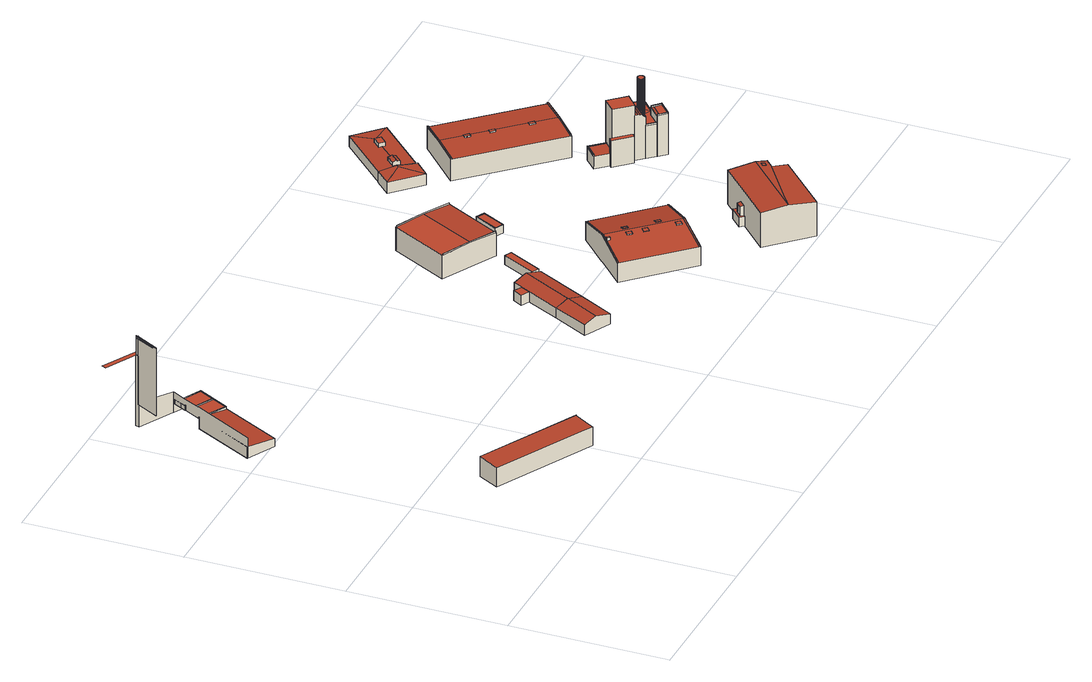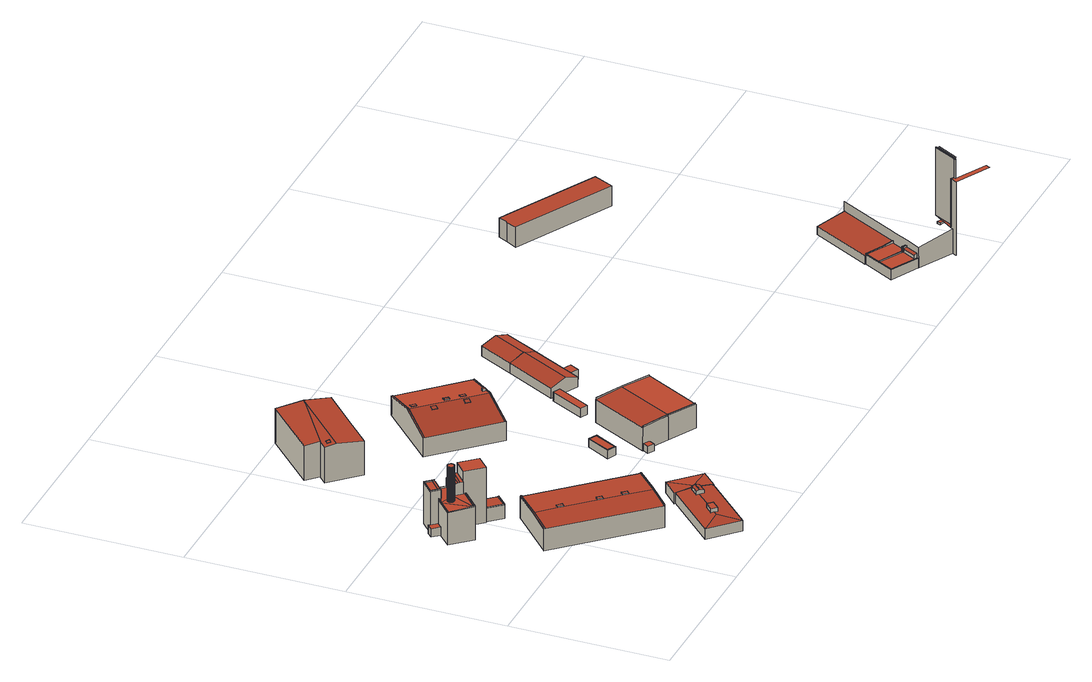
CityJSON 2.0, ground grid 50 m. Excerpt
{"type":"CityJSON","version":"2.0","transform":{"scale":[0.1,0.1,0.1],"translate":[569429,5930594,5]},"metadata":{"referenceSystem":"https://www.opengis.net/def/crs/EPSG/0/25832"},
"CityObjects":{
"building1":{"type":"Building","attributes":{"Grundfläche 2D":"266.003195","Grundhöhe NN":"5.148"},"geometry":[{"type":"Solid","lod":"3","boundaries":[[[[0,1,2,3,4,5,6,7]],[[3,2,1,8,9]],[[1,0,10,8]],[[5,4,3,9,11]],[[7,6,5,11,12]],[[0,7,12,10]],[[11,9,8,10,12]]]],"semantics":{"surfaces":[{"type":"RoofSurface"},{"type":"WallSurface"},{"type":"GroundSurface"}],"values":[[0,1,1,1,1,1,2]]}}]},
"building2":{"type":"Building","attributes":{"Grundfläche 2D":"4232.058276","Grundhöhe NN":"5.344"},"children":["building2-1","building2-2","building2-3","building2-4","building2-5"],"geometry":[{"type":"MultiSurface","lod":"3","boundaries":[[[13,14,15,16]],[[17,18,19,20]],[[21,22,23,24]],[[25,14,13,26,27,28,29]],[[30,31,32,33,34,35,36,29]],[[28,27,37]],[[25,29,25,14]],[[14,25,29,36,35,38,39]],[[14,39,38,40,41,15]],[[29,28,37,30]],[[42,31,30,37,43,44]],[[45,46,47,48,49,50,51,52,53,54,55,56,57,58,59,60,61]],[[43,52,51,44]],[[62,60,59,63]],[[49,48,47,46,45,61,60,62,64]],[[49,64,65,50]],[[64,62,63,65]]],"semantics":{"surfaces":[{"type":"WallSurface"},{"type":"RoofSurface"}],"values":[0,0,0,0,1,1,0,0,0,0,0,0,0,0,1,0,0]}}]},
"building2-1":{"type":"BuildingInstallation","parents":["building2"],"geometry":[{"type":"MultiSurface","lod":"3","boundaries":[[[66,67,68,69]],[[69,68,70,71]],[[66,69,71,72]],[[67,66,72,73]],[[68,67,73,70]]],"semantics":{"surfaces":[{"type":"RoofSurface"},{"type":"WallSurface"}],"values":[0,1,1,1,1]}}]},
"building2-2":{"type":"BuildingInstallation","parents":["building2"],"geometry":[{"type":"MultiSurface","lod":"3","boundaries":[[[74,75,76,77,78,79]],[[80,81,76,75,45]],[[81,82,77,76]],[[83,84,79,78,85]],[[85,78,77,82,86]],[[84,87,74,79]],[[74,87,46,45,75]]],"semantics":{"surfaces":[{"type":"RoofSurface"},{"type":"WallSurface"}],"values":[0,1,1,1,1,1,1]}}]},
"building2-3":{"type":"BuildingInstallation","parents":["building2"],"geometry":[{"type":"MultiSurface","lod":"3","boundaries":[[[88,89,87,84]],[[83,90,88,84]],[[47,89,88,90]],[[89,47,46,87]]],"semantics":{"surfaces":[{"type":"RoofSurface"},{"type":"WallSurface"}],"values":[0,1,1,1]}}]},
"building2-4":{"type":"BuildingInstallation","parents":["building2"],"geometry":[{"type":"MultiSurface","lod":"3","boundaries":[[[91,92,93,94]],[[92,95,96,93]],[[96,95,97,98,99,100]],[[91,60,62,95,92]],[[62,64,97,95]],[[64,49,98,97]],[[98,49,48,99]],[[48,101,100,99]],[[101,102,96,100]],[[96,102,61,94,93]],[[94,61,60,91]]],"semantics":{"surfaces":[{"type":"RoofSurface"},{"type":"WallSurface"}],"values":[0,0,0,1,1,1,1,1,1,1,1]}}]},
"building2-5":{"type":"BuildingInstallation","parents":["building2"],"geometry":[{"type":"MultiSurface","lod":"3","boundaries":[[[103,82,81,104]],[[80,105,104,81]],[[103,104,105,106]],[[82,103,106,86]]],"semantics":{"surfaces":[{"type":"RoofSurface"},{"type":"WallSurface"}],"values":[0,1,1,1]}}]},
"building3":{"type":"Building","attributes":{"Grundfläche 2D":"218.374848","Grundhöhe NN":"5.331"},"geometry":[{"type":"Solid","lod":"3","boundaries":[[[[107,108,109,110,111]],[[108,107,112,113]],[[109,108,113,114]],[[115,111,110,109,114,116]],[[107,111,115,112]],[[116,114,113,112,115]]]],"semantics":{"surfaces":[{"type":"RoofSurface"},{"type":"WallSurface"},{"type":"GroundSurface"}],"values":[[0,1,1,1,1,2]]}}]},
"building4":{"type":"Building","attributes":{"Grundfläche 2D":"310.090909","Grundhöhe NN":"5.518"},"geometry":[{"type":"Solid","lod":"3","boundaries":[[[[117,118,119,120]],[[121,122,123,124,125]],[[126,127,128,129,124,123]],[[130,131,132,122,121]],[[131,133,128,127,134]],[[134,132,131]],[[117,120,135,136]],[[118,117,136,137]],[[119,118,137,138]],[[125,139,140,121]],[[128,141,142,129]],[[139,125,124,129,142]],[[130,121,140,143]],[[133,131,130,143,144]],[[119,138,141,128,133,144,135,120]],[[126,123,122,132,134,127]],[[143,140,139,142,141,138,137,136,135,144]]]],"semantics":{"surfaces":[{"type":"RoofSurface"},{"type":"WallSurface"},{"type":"GroundSurface"}],"values":[[0,0,0,0,0,0,1,1,1,1,1,1,1,1,1,1,2]]}}]},
"building5":{"type":"Building","attributes":{"Grundfläche 2D":"29.406142","Grundhöhe NN":"5.683"},"geometry":[{"type":"Solid","lod":"3","boundaries":[[[[145,146,147,148]],[[149,150,148,147]],[[150,151,145,148]],[[151,152,146,145]],[[152,149,147,146]],[[152,151,150,149]]]],"semantics":{"surfaces":[{"type":"RoofSurface"},{"type":"WallSurface"},{"type":"GroundSurface"}],"values":[[0,1,1,1,1,2]]}}]},
"building6":{"type":"Building","attributes":{"Grundfläche 2D":"418.345920","Grundhöhe NN":"5.760"},"children":["building6-1","building6-2"],"geometry":[{"type":"Solid","lod":"3","boundaries":[[[[153,154,155,156,157,158,159,160,161]],[[156,155,154,153,162,163,164,165]],[[166,167,168,169]],[[169,168,170,171]],[[166,169,171,172]],[[167,166,172,173]],[[159,158,174,175]],[[170,168,167,173,176,153,161,160,159,175,177]],[[163,162,153,176,178]],[[164,163,178,179]],[[174,158,157,156,165,164,179,180]],[[179,178,176,173,172,171,170,177,175,174,180]]]],"semantics":{"surfaces":[{"type":"RoofSurface"},{"type":"WallSurface"},{"type":"GroundSurface"}],"values":[[0,0,0,1,1,1,1,1,1,1,1,2]]}}]},
"building6-1":{"type":"BuildingInstallation","parents":["building6"],"geometry":[{"type":"MultiSurface","lod":"3","boundaries":[[[181,182,183,184]],[[185,181,184,186]],[[165,156,157,186,184,183]],[[157,187,185,186]],[[187,155,188,182,181,185]],[[188,165,183,182]]],"semantics":{"surfaces":[{"type":"RoofSurface"},{"type":"WallSurface"}],"values":[0,0,1,1,1,1]}}]},
"building6-2":{"type":"BuildingInstallation","parents":["building6"],"geometry":[{"type":"MultiSurface","lod":"3","boundaries":[[[189,190,191,192]],[[191,193,194,195,192]],[[162,196,190,189]],[[197,193,191,190,196,154]],[[197,160,194,193]],[[160,161,153,192,195,194]],[[153,162,189,192]]],"semantics":{"surfaces":[{"type":"RoofSurface"},{"type":"WallSurface"}],"values":[0,0,1,1,1,1,1]}}]},
"building7":{"type":"Building","attributes":{"Grundfläche 2D":"633.613702","Grundhöhe NN":"5.443"},"children":["building7-1","building7-2","building7-3","building7-4","building7-5","building7-6","building7-7","building7-8"],"geometry":[{"type":"Solid","lod":"3","boundaries":[[[[198,199,200,201,202,203,204,205,206]],[[207,208,199,198,206,205,209,210]],[[204,203,202,201,211,212]],[[209,205,204,212,213]],[[207,210,209,213,214]],[[215,216,211,201,200,199,208,207,214,217]],[[216,215,217,214,213,212,211]]]],"semantics":{"surfaces":[{"type":"RoofSurface"},{"type":"WallSurface"},{"type":"GroundSurface"}],"values":[[0,0,1,1,1,1,2]]}}]},
"building7-1":{"type":"BuildingInstallation","parents":["building7"],"geometry":[{"type":"MultiSurface","lod":"3","boundaries":[[[218,219,220,221]],[[221,220,222,223]],[[218,221,223,224]],[[219,218,224,225]],[[220,219,225,222]]],"semantics":{"surfaces":[{"type":"RoofSurface"},{"type":"WallSurface"}],"values":[0,1,1,1,1]}}]},
"building7-2":{"type":"BuildingInstallation","parents":["building7"],"geometry":[{"type":"MultiSurface","lod":"3","boundaries":[[[226,227,228,229]],[[229,228,230,231]],[[231,232,226,229]],[[227,226,232,233]],[[233,230,228,227]]],"semantics":{"surfaces":[{"type":"RoofSurface"},{"type":"WallSurface"}],"values":[0,1,1,1,1]}}]},
"building7-3":{"type":"BuildingInstallation","parents":["building7"],"geometry":[{"type":"MultiSurface","lod":"3","boundaries":[[[234,235,236,237]],[[237,236,238,239]],[[239,240,234,237]],[[235,234,240,241]],[[241,238,236,235]]],"semantics":{"surfaces":[{"type":"RoofSurface"},{"type":"WallSurface"}],"values":[0,1,1,1,1]}}]},
"building7-4":{"type":"BuildingInstallation","parents":["building7"],"geometry":[{"type":"MultiSurface","lod":"3","boundaries":[[[242,243,244,245]],[[245,244,246,247]],[[242,245,247,248]],[[243,242,248,249]],[[244,243,249,246]]],"semantics":{"surfaces":[{"type":"RoofSurface"},{"type":"WallSurface"}],"values":[0,1,1,1,1]}}]},
"building7-5":{"type":"BuildingInstallation","parents":["building7"],"geometry":[{"type":"MultiSurface","lod":"3","boundaries":[[[250,251,252,253]],[[253,252,254,255]],[[255,256,250,253]],[[251,250,256,257]],[[252,251,257,254]]],"semantics":{"surfaces":[{"type":"RoofSurface"},{"type":"WallSurface"}],"values":[0,1,1,1,1]}}]},
"building7-6":{"type":"BuildingInstallation","parents":["building7"],"geometry":[{"type":"MultiSurface","lod":"3","boundaries":[[[258,259,260,261]],[[262,258,261,263]],[[209,263,261,260,204,205]],[[262,263,209,210]],[[203,259,258,262,210,206]],[[260,259,203,204]]],"semantics":{"surfaces":[{"type":"RoofSurface"},{"type":"WallSurface"}],"values":[0,0,1,1,1,1]}}]},
"building7-7":{"type":"BuildingInstallation","parents":["building7"],"geometry":[{"type":"MultiSurface","lod":"3","boundaries":[[[264,265,266,267]],[[267,266,268,269]],[[264,267,269,270]],[[265,264,270,271]],[[266,265,271,268]]],"semantics":{"surfaces":[{"type":"RoofSurface"},{"type":"WallSurface"}],"values":[0,1,1,1,1]}}]},
"building7-8":{"type":"BuildingInstallation","parents":["building7"],"geometry":[{"type":"MultiSurface","lod":"3","boundaries":[[[272,273,274,275]],[[273,276,277,278,279,274]],[[201,202,272,275]],[[202,280,198,281,277,276,273,272]],[[281,208,278,277]],[[208,199,200,201,275,274,279,278]]],"semantics":{"surfaces":[{"type":"RoofSurface"},{"type":"WallSurface"}],"values":[0,0,1,1,1,1]}}]},
"building8":{"type":"Building","attributes":{"Grundfläche 2D":"26.377003","Grundhöhe NN":"5.518"},"children":["building8-1","building8-2"],"geometry":[{"type":"Solid","lod":"3","boundaries":[[[[282,283,284,285,286,287]],[[285,284,283,288,289]],[[286,285,289,290]],[[287,286,290,291]],[[283,282,287,291,292,288]],[[290,289,288,292,291]]]],"semantics":{"surfaces":[{"type":"RoofSurface"},{"type":"WallSurface"},{"type":"GroundSurface"}],"values":[[0,1,1,1,1,2]]}}]},
"building8-1":{"type":"BuildingInstallation","parents":["building8"],"geometry":[{"type":"MultiSurface","lod":"3","boundaries":[[[293,294,295,296,297,298,299,300]],[[285,286,296,295]],[[286,287,297,296]],[[287,282,298,297]],[[299,301,302,300]],[[303,293,300,302]],[[284,285,295,294]]],"semantics":{"surfaces":[{"type":"RoofSurface"},{"type":"WallSurface"}],"values":[0,1,1,1,1,1,1]}}]},
"building8-2":{"type":"BuildingInstallation","parents":["building8"],"geometry":[{"type":"MultiSurface","lod":"3","boundaries":[[[298,304,294,293,305,299]],[[305,293,303,306]],[[299,305,306,301]],[[282,283,304,298]],[[283,284,294,304]]],"semantics":{"surfaces":[{"type":"RoofSurface"},{"type":"WallSurface"}],"values":[0,1,1,1,1]}}]},
"building9":{"type":"Building","attributes":{"Grundfläche 2D":"430.917170","Grundhöhe NN":"5.688"},"children":["building9-1"],"geometry":[{"type":"Solid","lod":"3","boundaries":[[[[307,308,309,310,311]],[[312,313,314,307]],[[307,314,315,308]],[[316,317,318,319,320,321,322,323]],[[324,325,326,327]],[[323,322,328,329]],[[316,323,329,330]],[[317,316,330,331]],[[312,307,311,332,333]],[[313,312,333,334]],[[314,313,334,335]],[[315,314,335,336]],[[309,308,315,336,337]],[[337,328,322,321,326,325,318,317,331,332,311,310,309]],[[326,321,320,327]],[[327,320,319,324]],[[324,319,318,325]],[[333,332,331,330,329,328,337,336,335,334]]]],"semantics":{"surfaces":[{"type":"RoofSurface"},{"type":"WallSurface"},{"type":"GroundSurface"}],"values":[[0,0,0,0,0,1,1,1,1,1,1,1,1,1,1,1,1,2]]}}]},
"building9-1":{"type":"BuildingInstallation","parents":["building9"],"geometry":[{"type":"MultiSurface","lod":"3","boundaries":[[[338,339,340,341]],[[342,343,341,340]],[[338,341,343,344]],[[339,338,344,345]],[[345,342,340,339]]],"semantics":{"surfaces":[{"type":"RoofSurface"},{"type":"WallSurface"}],"values":[0,1,1,1,1]}}]},
"building10":{"type":"Building","attributes":{"Grundfläche 2D":"331.809690","Grundhöhe NN":"5.909"},"children":["building10-1","building10-2"],"geometry":[{"type":"Solid","lod":"3","boundaries":[[[[346,347,348,349,350,351,352,353,354]],[[348,347,346,354,353,352,355,356]],[[349,348,356]],[[357,358,359,360,361,362]],[[363,364,365,366,360,359]],[[361,360,366]],[[356,355,367,368]],[[349,356,368,369]],[[350,349,369,370]],[[352,351,350,370,371,365,364,363,359,358,357,362,372,367,355]],[[366,365,371,373]],[[361,366,373,374]],[[362,361,374,372]],[[367,372,374,373,371,370,369,368]]]],"semantics":{"surfaces":[{"type":"RoofSurface"},{"type":"WallSurface"},{"type":"GroundSurface"}],"values":[[0,0,0,0,0,0,1,1,1,1,1,1,1,2]]}}]},
"building10-1":{"type":"BuildingInstallation","parents":["building10"],"geometry":[{"type":"MultiSurface","lod":"3","boundaries":[[[375,376,377,378]],[[346,379,375,378,380]],[[376,375,379,381]],[[381,347,382,377,376]],[[378,377,382,380]]],"semantics":{"surfaces":[{"type":"RoofSurface"},{"type":"WallSurface"}],"values":[0,1,1,1,1]}}]},
"building10-2":{"type":"BuildingInstallation","parents":["building10"],"geometry":[{"type":"MultiSurface","lod":"3","boundaries":[[[383,384,385,386]],[[387,383,386,388]],[[389,390,387,388,391]],[[392,354,393,394,391,388,386,385]],[[389,391,394,395]],[[353,396,384,383,387,390,389,395,397]],[[385,384,396,392]]],"semantics":{"surfaces":[{"type":"RoofSurface"},{"type":"WallSurface"}],"values":[0,0,0,1,1,1,1]}}]},
"building11":{"type":"Building","attributes":{"Grundfläche 2D":"709.808220","Grundhöhe NN":"6.166"},"children":["building11-1","building11-2","building11-3","building11-4","building11-5"],"geometry":[{"type":"Solid","lod":"3","boundaries":[[[[398,399,400,401,402,403,404,405,406,407,408]],[[406,405,404,403,409,410,411,412,413,398,408,407]],[[401,400,414,415]],[[416,417,411,410,409,403,402,401,415,418]],[[412,411,417,419]],[[420,414,400,399,398,413,412,419,421]],[[421,419,417,416,418,415,414,420]]]],"semantics":{"surfaces":[{"type":"RoofSurface"},{"type":"WallSurface"},{"type":"GroundSurface"}],"values":[[0,0,1,1,1,1,2]]}}]},
"building11-1":{"type":"BuildingInstallation","parents":["building11"],"geometry":[{"type":"MultiSurface","lod":"3","boundaries":[[[422,423,424,425,426,427]],[[428,429,430,431,432,433,434,426,425]],[[425,424,402,403,409,410,429,428]],[[410,435,431,430,429]],[[436,426,434,433,432,431,435,437,404]],[[438,422,427,426,436,439]],[[438,440,402,424,423,422]]],"semantics":{"surfaces":[{"type":"RoofSurface"},{"type":"WallSurface"}],"values":[0,0,1,1,1,1,1]}}]},
"building11-2":{"type":"BuildingInstallation","parents":["building11"],"geometry":[{"type":"MultiSurface","lod":"3","boundaries":[[[441,442,443,444]],[[444,443,445,446]],[[446,447,441,444]],[[447,448,442,441]],[[443,442,448,445]]],"semantics":{"surfaces":[{"type":"RoofSurface"},{"type":"WallSurface"}],"values":[0,1,1,1,1]}}]},
"building11-3":{"type":"BuildingInstallation","parents":["building11"],"geometry":[{"type":"MultiSurface","lod":"3","boundaries":[[[449,450,451,452,453]],[[449,453,406,454]],[[455,451,450,449,454,456]],[[452,451,455,405]],[[453,452,405,406]]],"semantics":{"surfaces":[{"type":"RoofSurface"},{"type":"WallSurface"}],"values":[0,1,1,1,1]}}]},
"building11-4":{"type":"BuildingInstallation","parents":["building11"],"geometry":[{"type":"MultiSurface","lod":"3","boundaries":[[[457,458,459,460,461,462,463]],[[457,464,465,458]],[[461,460,459,399,466,467]],[[467,468,408,469,464,457,463,462,461]],[[465,464,469,413]],[[465,413,398,399,459,458]]],"semantics":{"surfaces":[{"type":"RoofSurface"},{"type":"WallSurface"}],"values":[0,0,1,1,1,1]}}]},
"building11-5":{"type":"BuildingInstallation","parents":["building11"],"geometry":[{"type":"MultiSurface","lod":"3","boundaries":[[[470,471,472,473,474,475]],[[476,477,473,472]],[[477,478,474,473]],[[474,478,479,475]],[[479,480,470,475]],[[480,481,471,470]],[[481,476,472,471]]],"semantics":{"surfaces":[{"type":"RoofSurface"},{"type":"WallSurface"}],"values":[0,1,1,1,1,1,1]}}]},
"building12":{"type":"Building","attributes":{"Grundfläche 2D":"205.541885","Grundhöhe NN":"5.845"},"children":["building12-1","building12-2","building12-3","building12-4","building12-5"],"geometry":[{"type":"Solid","lod":"3","boundaries":[[[[482,483,484,485]],[[486,487,488,482,485]],[[483,482,489]],[[482,488,489]],[[489,490,483]],[[491,488,487]],[[492,489,488]],[[493,494,495,496,497,498,499,500]],[[501,502,503,504,505,506,507,508,509,510,511,512,513]],[[502,501,513,514,503]],[[511,510,509,515,516,517,518]],[[519,520,513,521,522]],[[514,513,520,519,523,503]],[[524,525,526,527,528,529]],[[530,531,532,533,534]],[[535,536,537,538]],[[539,535,538,540]],[[541,539,540,542]],[[543,541,542,544]],[[545,546,543,544,547]],[[548,549,550,551]],[[483,552,553,533,484]],[[518,517,516,486,485,484,533,532]],[[486,516,515,487]],[[487,515,509,491]],[[507,554,492,488,491,509,508]],[[492,554,507,555,556,489]],[[490,489,556,557]],[[483,490,557,552]],[[527,526,496,495]],[[558,529,528,527,495,494,559]],[[524,529,558,560]],[[525,524,560,561]],[[499,498,562,563]],[[493,500,499,563,564]],[[494,493,564,559]],[[565,512,511,518,532,531,566]],[[521,513,512,565,567]],[[522,521,567,568]],[[506,505,569,570]],[[507,506,570,555]],[[533,553,571,534]],[[530,534,571,572]],[[531,530,572,566]],[[547,544,542,540,538,537,573,569,505,574]],[[504,503,546,545,547,574,505]],[[535,539,541,543,546,503,523,536]],[[551,537,536,548]],[[519,522,568,575,549,548,536,523]],[[498,497,496,526,550,549,575,562]],[[561,573,537,551,550,526,525]],[[560,558,559,564,563,562,575,568,567,565,566,572,571,553,552,557,556,555,570,569,573,561]]]],"semantics":{"surfaces":[{"type":"RoofSurface"},{"type":"WallSurface"},{"type":"GroundSurface"}],"values":[[0,0,0,0,0,0,0,0,0,0,0,0,0,0,0,0,0,0,0,0,0,1,1,1,1,1,1,1,1,1,1,1,1,1,1,1,1,1,1,1,1,1,1,1,1,1,1,1,1,1,1,2]]}}]},
"building12-1":{"type":"BuildingInstallation","parents":["building12"],"geometry":[{"type":"MultiSurface","lod":"3","boundaries":[[[576,577,578,579,580,581,582,583,584,585,586]],[[484,485,486,578,577]],[[486,487,587,580,579,578]],[[587,588,581,580]],[[589,582,581,588]],[[589,482,583,582]],[[482,590,584,583]],[[590,489,490,586,585,584]],[[490,483,576,586]],[[483,484,577,576]]],"semantics":{"surfaces":[{"type":"RoofSurface"},{"type":"WallSurface"}],"values":[0,1,1,1,1,1,1,1,1,1]}}]},
"building12-2":{"type":"BuildingInstallation","parents":["building12"],"geometry":[{"type":"MultiSurface","lod":"3","boundaries":[[[591,592,593]],[[592,594,593]],[[592,595,596,594]],[[500,597,591,593]],[[592,591,597,598]],[[598,497,595,592]],[[497,498,596,595]],[[499,594,596,498]],[[499,500,593,594]]],"semantics":{"surfaces":[{"type":"RoofSurface"},{"type":"WallSurface"}],"values":[0,0,0,1,1,1,1,1,1]}}]},
"building12-3":{"type":"BuildingInstallation","parents":["building12"],"geometry":[{"type":"MultiSurface","lod":"3","boundaries":[[[599,554,600,601,574]],[[508,600,554,507]],[[601,600,508,504]],[[599,574,601,504,505,506]],[[506,507,554,599]]],"semantics":{"surfaces":[{"type":"RoofSurface"},{"type":"WallSurface"}],"values":[0,1,1,1,1]}}]},
"building12-4":{"type":"BuildingInstallation","parents":["building12"],"geometry":[{"type":"MultiSurface","lod":"3","boundaries":[[[602,603,604,605,606,607,608,609,610,611,612,613,614,615,616,617,618,619,620,621,622,623,624,625,626,627,628,629,630,631,632,633,634,635,636,637,638,639,640,641,642,643,644,645,646,647,648,649,650,651,652,653,654,655,656,657,658,659,660,661,662,663,664,665,666,667,668,669,670,671]],[[606,605,672,673]],[[607,606,673,674]],[[670,669,675,676]],[[671,670,676,677]],[[602,671,677,678]],[[603,602,678,679]],[[604,603,679,680]],[[605,604,680,672]],[[608,607,674,681]],[[609,608,681,682]],[[610,609,682,683]],[[611,610,683,684]],[[612,611,684,685]],[[613,612,685,686]],[[614,613,686,687]],[[615,614,687,688]],[[616,615,688,689]],[[617,616,689,690]],[[618,617,690,691]],[[619,618,691,692]],[[620,619,692,693]],[[621,620,693,694]],[[622,621,694,695]],[[623,622,695,696]],[[624,623,696,697]],[[625,624,697,698]],[[626,625,698,699]],[[627,626,699,700]],[[628,627,700,701]],[[629,628,701,702]],[[630,629,702,703]],[[631,630,703,704]],[[632,631,704,705]],[[633,632,705,706]],[[634,633,706,707]],[[635,634,707,708]],[[636,635,708,709]],[[637,636,709,710]],[[638,637,710,711]],[[639,638,711,712]],[[640,639,712,713]],[[641,640,713,714]],[[642,641,714,715]],[[643,642,715,716]],[[644,643,716,717]],[[645,644,717,718]],[[646,645,718,719]],[[647,646,719,720]],[[648,647,720,721]],[[649,648,721,722]],[[650,649,722,723]],[[651,650,723,724]],[[652,651,724,725]],[[653,652,725,726]],[[654,653,726,727]],[[655,654,727,728]],[[656,655,728,729]],[[657,656,729,730]],[[658,657,730,731]],[[659,658,731,732]],[[660,659,732,733]],[[661,660,733,734]],[[662,661,734,735]],[[663,662,735,736]],[[664,663,736,737]],[[665,664,737,738]],[[666,665,738,739]],[[667,666,739,740]],[[668,667,740,741]],[[669,668,741,675]]],"semantics":{"surfaces":[{"type":"RoofSurface"},{"type":"WallSurface"}],"values":[0,1,1,1,1,1,1,1,1,1,1,1,1,1,1,1,1,1,1,1,1,1,1,1,1,1,1,1,1,1,1,1,1,1,1,1,1,1,1,1,1,1,1,1,1,1,1,1,1,1,1,1,1,1,1,1,1,1,1,1,1,1,1,1,1,1,1,1,1,1,1]}}]},
"building12-5":{"type":"BuildingInstallation","parents":["building12"],"geometry":[{"type":"MultiSurface","lod":"3","boundaries":[[[742,743,744,745,746,747]],[[748,749,750,751,752,745]],[[752,746,745]],[[753,754,750,749]],[[518,744,743,517]],[[518,511,512,745,744]],[[512,513,521,749,748,745]],[[521,522,753,749]],[[522,519,754,753]],[[519,520,750,754]],[[755,746,752,751,750,520,514]],[[747,746,755,501,756,502,510,517,743,742]]],"semantics":{"surfaces":[{"type":"RoofSurface"},{"type":"WallSurface"}],"values":[0,0,0,0,1,1,1,1,1,1,1,1]}}]}
},
"vertices":[
[236,389,68],[201,323,64],[492,169,64],[516,156,64],[530,183,65],[532,186,65],[550,219,67],[552,222,68],[201,323,1],[516,156,1],[236,389,1],[532,186,1],[552,222,1],
[62,1316,312],[100,1388,312],[100,1388,314],[62,1316,314],[94,1392,315],[59,1326,315],[59,1326,312],[94,1392,312],[100,1393,312],[62,1320,312],[62,1320,314],[100,1393,314],[100,1388,251],[62,1316,266],[62,1316,87],[100,1388,87],[100,1388,249],[109,1383,249],[119,1403,249],[9,1461,249],[2,1448,249],[4,1448,249],[104,1395,249],[101,1389,249],[109,1383,86],[104,1395,312],[101,1389,312],[104,1395,314],[101,1389,314],[119,1403,4],[113,1390,86],[113,1390,4],[198,1279,36],[200,1284,36],[222,1325,36],[224,1329,36],[225,1330,36],[225,1330,4],[225,1331,4],[225,1331,73],[225,1330,73],[200,1284,73],[173,1231,73],[172,1229,73],[71,1038,73],[71,1038,4],[172,1229,4],[172,1229,36],[173,1231,36],[261,1182,36],[261,1182,4],[315,1283,36],[315,1283,4],
[106,1348,92],[94,1354,92],[89,1343,92],[101,1337,92],[89,1343,86],[101,1337,85],[106,1348,85],[94,1354,86],
[200,1284,54],[198,1279,54],[210,1273,54],[211,1275,54],[209,1276,54],[210,1279,54],[210,1273,36],[210,1273,39],[211,1275,39],[210,1279,36],[210,1279,48],[209,1276,36],[211,1275,36],[200,1284,51],
[232,1320,48],[222,1325,51],[232,1320,36],
[172,1229,43],[205,1212,39],[206,1214,39],[173,1231,43],[261,1182,38],[261,1184,38],[315,1283,38],[225,1330,38],[224,1329,38],[313,1282,38],[313,1282,36],[261,1184,36],
[285,1236,39],[284,1234,39],[284,1234,36],[285,1236,36],
[72,1040,42],[162,992,30],[262,1182,30],[261,1182,30],[172,1229,42],[72,1040,3],[162,992,3],[262,1182,3],[172,1229,3],[261,1182,3],
[1167,669,38],[1151,638,38],[1177,625,38],[1193,655,38],[1209,474,39],[1187,486,46],[1162,498,53],[1105,388,53],[1152,364,39],[1162,499,53],[1139,510,45],[1123,519,39],[1066,408,39],[1294,638,39],[1246,663,54],[1162,498,54],[1207,683,39],[1162,499,54],[1193,655,5],[1167,669,5],[1151,638,5],[1177,625,5],[1152,364,5],[1209,474,5],[1123,519,5],[1066,408,5],[1294,638,5],[1207,683,5],
[1361,756,37],[1339,767,37],[1284,660,37],[1306,649,37],[1284,660,7],[1306,649,7],[1361,756,7],[1339,767,7],
[1383,1035,90],[1382,1034,90],[1288,853,90],[1287,852,90],[1371,808,85],[1372,807,85],[1468,991,85],[1466,992,85],[1465,992,85],[1293,1082,86],[1291,1083,86],[1195,900,86],[1197,899,86],[1454,1021,31],[1445,1003,31],[1465,992,31],[1475,1010,31],[1465,992,8],[1475,1010,8],[1454,1021,8],[1445,1003,8],[1372,807,8],[1468,991,8],[1383,1035,8],[1466,992,8],[1291,1083,8],[1195,900,8],[1371,808,8],
[1288,853,93],[1198,900,90],[1197,899,90],[1287,852,93],[1372,809,90],[1371,808,90],[1372,809,85],[1198,900,86],
[1293,1082,90],[1292,1081,90],[1382,1034,93],[1383,1035,93],[1466,990,90],[1466,992,90],[1465,992,90],[1292,1081,86],[1466,990,85],
[1467,517,93],[1465,519,93],[1464,518,93],[1375,433,67],[1377,431,67],[1548,253,67],[1551,250,67],[1640,335,93],[1637,338,93],[1556,606,67],[1554,604,67],[1731,423,67],[1729,425,67],[1375,433,4],[1551,250,4],[1731,423,4],[1556,606,4],[1465,519,4],[1464,518,4],[1554,604,4],
[1612,332,91],[1621,341,93],[1610,353,93],[1601,344,91],[1610,353,91],[1601,344,88],[1612,332,88],[1621,341,91],
[1455,489,96],[1460,494,96],[1453,501,96],[1448,496,96],[1453,501,88],[1448,496,87],[1455,489,87],[1460,494,88],
[1508,442,91],[1516,450,93],[1505,462,93],[1496,454,91],[1505,462,91],[1496,454,88],[1508,442,88],[1516,450,91],
[1540,473,90],[1529,485,90],[1519,476,93],[1530,464,93],[1519,476,91],[1530,464,91],[1540,473,88],[1529,485,88],
[1542,405,91],[1551,414,93],[1540,426,93],[1531,417,91],[1540,426,91],[1531,417,88],[1542,405,88],[1551,414,91],
[1637,338,94],[1548,253,68],[1551,250,68],[1640,335,94],[1729,425,68],[1731,423,68],
[1610,400,90],[1599,412,90],[1589,403,93],[1600,391,93],[1589,403,91],[1600,391,91],[1610,400,88],[1599,412,88],
[1377,431,68],[1466,516,94],[1464,518,94],[1375,433,68],[1467,517,94],[1556,602,68],[1554,604,68],[1465,519,94],[1466,516,93],[1556,602,67],
[1512,925,32],[1475,852,32],[1501,838,32],[1502,838,32],[1541,913,32],[1513,927,32],[1475,852,5],[1502,838,5],[1541,913,5],[1513,927,5],[1512,925,5],
[1502,840,33],[1501,838,33],[1502,838,33],[1541,913,33],[1513,927,33],[1512,925,33],[1513,924,33],[1538,911,33],[1513,924,32],[1538,911,32],[1502,840,32],
[1475,852,33],[1477,852,33],[1477,852,32],
[1763,67,130],[1949,245,130],[1891,306,120],[1797,215,120],[1705,127,121],[1823,4,121],[1984,159,121],[1950,195,125],[1974,219,125],[1785,227,39],[1797,215,39],[1801,220,39],[1794,227,39],[1811,243,39],[1818,236,39],[1833,250,39],[1822,262,39],[1794,227,69],[1801,220,72],[1818,236,72],[1811,243,69],[1833,250,7],[1822,262,7],[1785,227,7],[1797,215,7],[1705,127,7],[1823,4,7],[1984,159,7],[1950,195,7],[1974,219,7],[1891,306,7],
[1955,218,128],[1947,226,130],[1938,218,130],[1946,210,128],[1938,218,128],[1946,210,127],[1955,218,127],[1947,226,128],
[1743,1313,50],[1765,1335,50],[1774,1344,50],[1771,1425,44],[1619,1271,44],[1660,1231,50],[1662,1229,50],[1667,1234,50],[1690,1258,50],[1702,1190,44],[1854,1344,44],[1702,1190,46],[1669,1222,51],[1660,1231,52],[1656,1226,52],[1658,1140,45],[1705,1187,45],[1652,1239,51],[1619,1271,46],[1618,1273,45],[1572,1226,45],[1702,1190,9],[1854,1344,9],[1771,1425,9],[1619,1271,9],[1618,1273,9],[1705,1187,9],[1572,1226,9],[1658,1140,9],
[1751,1305,62],[1773,1327,62],[1758,1342,62],[1736,1320,62],[1751,1305,49],[1736,1320,49],[1773,1327,49],[1758,1342,49],
[1667,1234,63],[1674,1227,60],[1698,1251,60],[1690,1258,63],[1666,1235,64],[1689,1259,64],[1657,1244,60],[1665,1236,64],[1680,1268,60],[1698,1251,49],[1689,1259,50],[1680,1268,49],[1657,1244,49],[1674,1227,49],[1665,1236,50],
[1776,1152,89],[1701,1083,84],[1700,1082,84],[1951,812,84],[1952,814,84],[2026,882,89],[2024,885,89],[1974,938,89],[1962,951,89],[1840,1083,89],[1777,1151,89],[2090,941,84],[2091,942,84],[2092,943,84],[1841,1213,84],[1840,1212,84],[1700,1082,12],[1951,812,12],[2091,942,12],[2092,943,12],[1952,814,12],[1841,1213,12],[1701,1083,12],[1840,1212,12],
[1950,816,88],[1951,815,88],[1952,814,88],[2026,882,91],[2024,884,91],[1951,816,88],[2090,941,88],[2091,942,88],[2090,943,88],[2089,944,88],[2088,943,88],[2087,942,88],[2086,942,88],[2089,944,84],[2024,884,89],[2088,943,84],[1950,816,84],[1951,816,84],[1951,815,84],
[1884,1019,92],[1892,1026,92],[1880,1039,92],[1872,1031,92],[1880,1039,89],[1872,1031,88],[1884,1019,88],[1892,1026,89],
[1954,943,92],[1961,935,92],[1966,930,92],[1974,938,92],[1962,951,92],[1954,943,88],[1966,930,88],[1961,935,88],
[1770,1144,91],[1769,1146,91],[1701,1083,87],[1702,1082,87],[1703,1081,87],[1704,1082,87],[1705,1083,87],[1841,1210,87],[1840,1212,87],[1702,1082,84],[1703,1081,84],[1704,1082,84],[1841,1210,84],
[1831,1075,92],[1839,1083,92],[1827,1096,92],[1819,1088,92],[1823,1083,92],[1824,1083,92],[1827,1096,89],[1819,1088,88],[1823,1083,88],[1824,1083,88],[1831,1075,88],[1839,1083,89],
[2062,587,144],[2078,566,145],[2119,603,145],[2102,621,144],[2096,627,143],[2096,626,143],[2058,594,143],[2057,591,143],[2056,590,143],[2095,628,143],[2056,592,143],[1922,733,50],[1956,696,50],[1959,699,51],[1965,693,51],[1999,724,53],[2001,726,53],[1962,769,53],[1924,735,50],[2118,638,116],[2117,637,116],[2073,654,117],[2035,619,117],[2033,618,117],[2033,617,117],[2056,592,116],[2058,594,116],[2095,628,116],[2114,635,116],[2119,636,116],[2162,675,116],[2107,735,118],[2107,733,118],[2096,626,116],[2096,627,116],[2101,622,116],[2102,621,116],[2048,681,118],[2106,734,118],[2105,737,118],[2046,683,118],[2051,678,118],[1997,638,97],[2007,647,97],[1965,693,97],[1959,699,97],[1956,696,97],[1949,690,97],[2138,615,35],[2119,636,35],[2102,621,35],[2119,603,35],[2122,599,35],[2057,671,158],[2051,678,158],[2011,642,158],[2017,635,158],[2061,666,157],[2022,630,157],[2065,662,155],[2026,626,155],[2069,658,151],[2030,622,151],[2035,619,147],[2073,654,147],[2033,618,147],[2051,678,192],[2004,729,192],[1965,693,192],[2011,642,192],[2078,566,8],[2119,603,8],[2056,592,121],[2056,592,8],[2057,591,8],[2056,590,8],[1949,690,8],[1956,696,8],[1997,638,8],[2007,647,8],[2001,726,8],[1962,769,8],[1922,733,8],[2162,675,8],[2119,636,8],[2105,737,8],[2046,683,8],[2033,618,8],[2033,617,8],[2122,599,8],[2138,615,8],[2011,642,8],[2033,618,121],[2004,729,8],
[2078,566,148],[2119,603,148],[2096,627,148],[2096,626,148],[2094,625,148],[2115,602,148],[2079,569,148],[2062,587,148],[2058,591,148],[2057,591,148],[2056,590,148],[2094,625,143],[2115,602,145],[2079,569,145],[2058,591,144],
[1926,733,53],[1961,766,55],[1924,735,53],[1962,769,55],[1999,724,55],[2001,726,55],[1926,733,50],[1961,766,53],
[2033,617,121],[2058,594,121],[2035,619,121],
[2098,669,233],[2097,669,233],[2096,669,233],[2095,669,233],[2094,669,233],[2093,669,233],[2092,668,233],[2091,668,233],[2091,667,233],[2090,667,233],[2090,666,233],[2089,666,233],[2089,665,233],[2088,665,233],[2088,664,233],[2087,663,233],[2087,662,233],[2087,661,233],[2086,660,233],[2086,659,233],[2086,658,233],[2086,657,233],[2087,657,233],[2087,656,233],[2087,655,233],[2087,654,233],[2088,654,233],[2088,653,233],[2089,652,233],[2089,651,233],[2090,651,233],[2091,650,233],[2092,649,233],[2093,649,233],[2094,649,233],[2095,648,233],[2096,648,233],[2097,648,233],[2098,648,233],[2099,648,233],[2100,649,233],[2101,649,233],[2102,649,233],[2102,650,233],[2103,650,233],[2104,651,233],[2105,652,233],[2106,653,233],[2106,654,233],[2107,654,233],[2107,655,233],[2107,656,233],[2107,657,233],[2108,658,233],[2108,659,233],[2108,660,233],[2107,661,233],[2107,662,233],[2107,663,233],[2107,664,233],[2106,664,233],[2106,665,233],[2105,665,233],[2105,666,233],[2104,667,233],[2103,668,233],[2102,668,233],[2101,669,233],[2100,669,233],[2099,669,233],[2095,669,117],[2094,669,117],[2093,669,117],[2101,669,117],[2100,669,117],[2099,669,117],[2098,669,117],[2097,669,117],[2096,669,117],[2092,668,117],[2091,668,117],[2091,667,117],[2090,667,117],[2090,666,117],[2089,666,117],[2089,665,117],[2088,665,117],[2088,664,117],[2087,663,117],[2087,662,117],[2087,661,117],[2086,660,117],[2086,659,117],[2086,658,117],[2086,657,117],[2087,657,117],[2087,656,117],[2087,655,117],[2087,654,117],[2088,654,117],[2088,653,117],[2089,652,117],[2089,651,117],[2090,651,117],[2091,650,117],[2092,649,117],[2093,649,117],[2094,649,117],[2095,648,117],[2096,648,117],[2097,648,117],[2098,648,117],[2099,648,117],[2100,649,117],[2101,649,117],[2102,649,117],[2102,650,117],[2103,650,117],[2104,651,117],[2105,652,117],[2106,653,117],[2106,654,117],[2107,654,117],[2107,655,117],[2107,656,117],[2107,657,117],[2108,658,117],[2108,659,117],[2108,660,117],[2107,661,117],[2107,662,117],[2107,663,117],[2107,664,117],[2106,664,117],[2106,665,117],[2105,665,117],[2105,666,117],[2104,667,117],[2103,668,117],[2102,668,117],
[2117,637,117],[2101,622,117],[2102,621,117],[2162,675,117],[2159,676,117],[2118,637,117],[2107,735,121],[2105,737,121],[2106,734,121],[2107,733,121],[2108,733,121],[2046,683,121],[2048,681,121],[2159,676,116],[2118,637,116]
]}
